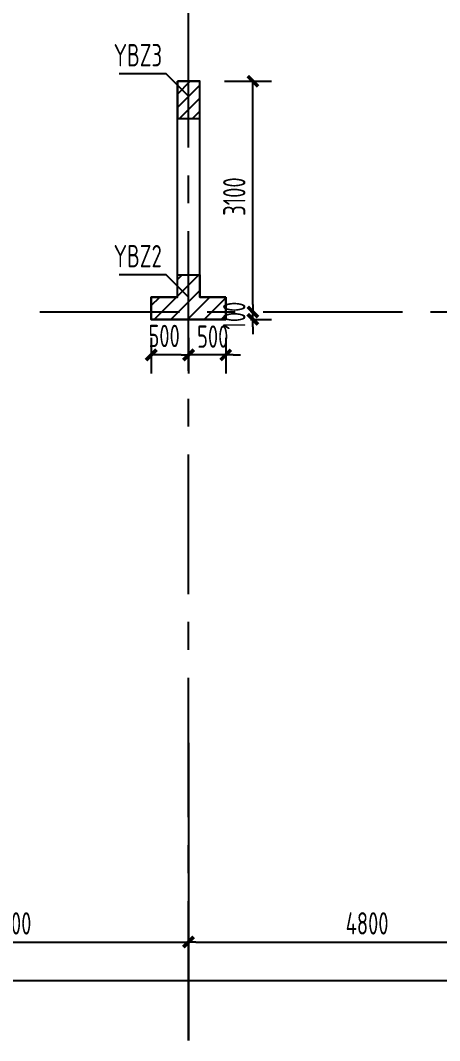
# Model space of a CAD drawing. Extents: x 580289 to 1106878, y -144605 to 78052.
# Drawn here: x 697301 to 702935, y 49127 to 62835 of the extents above; entities that cross this region are included whole.
import ezdxf

# ---------------------------------------------------------------- set-up
doc = ezdxf.new("R2010")
doc.units = 0
doc.header["$LTSCALE"] = 100
doc.linetypes.add('CENTER', pattern=[2, 1.25, -0.25, 0.25, -0.25])
doc.linetypes.add('DASHED', pattern=[0.75, 0.5, -0.25])
doc.layers.get('0').update_dxf_attribs({"linetype": 'CONTINUOUS'})
doc.layers.get('Defpoints').update_dxf_attribs({"linetype": 'CONTINUOUS'})
for name, color, linetype in [('AXIS', 3, 'CONTINUOUS'), ('b边缘构件', 240, 'CONTINUOUS'), ('b边缘构件阴影', 240, 'CONTINUOUS'), ('COLU', 7, 'CONTINUOUS'), ('COLU_DASH', 9, 'DASHED'), ('DIM', 3, 'CONTINUOUS'), ('PAXIS', 253, 'CENTER'), ('TEXT', 2, 'CONTINUOUS'), ('THIN', 7, 'CONTINUOUS')]:
    doc.layers.add(name, color=color, linetype=linetype)
doc.styles.get("Standard").update_dxf_attribs({"font": 'tssdeng.shx', "width": 0.7, "bigfont": 'tssdchn.shx'})
doc.styles.add('TSSD_Dimension', font='Tssdeng.shx', dxfattribs={"width": 0.7, "bigfont": 'tssdchn.shx'})
doc.dimstyles.new('TSSD_100_100$0', dxfattribs={"dimtxt": 300, "dimasz": 100, "dimexe": 250, "dimexo": 250, "dimgap": 100, "dimtad": 1, "dimdec": 0, "dimzin": 0, "dimdsep": 46, "dimtxsty": 'TSSD_Dimension', "dimblk": '_TSDBK', "dimblk1": '_TSDBK', "dimblk2": '_TSDBK', "dimsah": 1, "dimcen": 0, "dimclrt": 7, "dimadec": 0, "dimazin": 0, "dimtfac": 1, "dimtdec": 0, "dimtix": 1, "dimtmove": 2, "dimatfit": 3, "dimldrblk": '_TSDBK', "dimfxl": 1, "dimtolj": 1, "dimtzin": 0, "dimarcsym": 0})

# ---------------------------------------------------------------- blocks, each defined once
blk = doc.blocks.new('_TSDBK')
blk.add_line((-1, 0), (0, 0))
at = {"const_width": 0.5}
blk.add_lwpolyline([(-0.7, -0.7), (0.7, 0.7)], dxfattribs=at)
blk = doc.blocks.new('*D108')
at = {"layer": 'Defpoints', "color": 0}
for p in [(699561, 58818), (700061, 58818), (699561, 58340)]:
    blk.add_point(p, dxfattribs=at)
at = {"layer": 'DIM', "color": 0, "lineweight": -2}
for p, q in [((699561, 58568), (699561, 58090)), ((700061, 58568), (700061, 58090)), ((699461, 58340), (699361, 58340)), ((700061, 58340), (699561, 58340)), ((700161, 58340), (700261, 58340))]:
    blk.add_line(p, q, dxfattribs=at)
at = {"layer": 'DIM', "color": 0, "lineweight": -2, "xscale": 100, "yscale": 100, "zscale": 100}
for p, rotation in [((699561, 58340), 359.9999999933299), ((700061, 58340), 179.9999999933299)]:
    blk.add_blockref('_TSDBK', p, dxfattribs=dict(at, rotation=rotation))
at = {"layer": 'DIM', "color": 7, "insert": (699886, 58586), "char_height": 300, "attachment_point": 5, "rotation": 360, "style": 'TSSD_Dimension'}
blk.add_mtext('\\A1;500', dxfattribs=at)
blk = doc.blocks.new('*D109')
at = {"layer": 'Defpoints', "color": 0}
for p in [(699061, 58818), (699561, 58818), (699061, 58340)]:
    blk.add_point(p, dxfattribs=at)
at = {"layer": 'DIM', "color": 0, "lineweight": -2}
for p, q in [((699061, 58568), (699061, 58090)), ((699561, 58568), (699561, 58090)), ((699461, 58340), (699161, 58340))]:
    blk.add_line(p, q, dxfattribs=at)
at = {"layer": 'DIM', "color": 0, "lineweight": -2, "xscale": 100, "yscale": 100, "zscale": 100}
for p, rotation in [((699061, 58340), 179.9999999933299), ((699561, 58340), 359.9999999933299)]:
    blk.add_blockref('_TSDBK', p, dxfattribs=dict(at, rotation=rotation))
at = {"layer": 'DIM', "color": 7, "insert": (699233, 58595), "char_height": 300, "attachment_point": 5, "rotation": 360, "style": 'TSSD_Dimension'}
blk.add_mtext('\\A1;500', dxfattribs=at)
blk = doc.blocks.new('*D110')
at = {"layer": 'Defpoints', "color": 0}
for p in [(700143, 58818), (700343, 58918), (700426, 58918)]:
    blk.add_point(p, dxfattribs=at)
at = {"layer": 'DIM', "color": 0, "lineweight": -2}
for p, q in [((700426, 59018), (700426, 59118)), ((700393, 58818), (700676, 58818)), ((700426, 58818), (700426, 58918)), ((700593, 58918), (700676, 58918)), ((700426, 58718), (700426, 58618))]:
    blk.add_line(p, q, dxfattribs=at)
at = {"layer": 'DIM', "color": 0, "lineweight": -2, "xscale": 100, "yscale": 100, "zscale": 100}
for p, rotation in [((700426, 58918), 270), ((700426, 58818), 90)]:
    blk.add_blockref('_TSDBK', p, dxfattribs=dict(at, rotation=rotation))
at = {"layer": 'DIM', "color": 7, "insert": (700176, 58868), "char_height": 300, "attachment_point": 5, "rotation": 90, "style": 'TSSD_Dimension'}
blk.add_mtext('\\A1;100', dxfattribs=at)
blk = doc.blocks.new('*D111')
at = {"layer": 'Defpoints', "color": 0}
for p in [(699793, 62018), (700426, 62018), (700343, 58918)]:
    blk.add_point(p, dxfattribs=at)
at = {"layer": 'DIM', "color": 0, "lineweight": -2}
for p, q in [((700043, 62018), (700676, 62018)), ((700426, 59018), (700426, 61918)), ((700593, 58918), (700676, 58918))]:
    blk.add_line(p, q, dxfattribs=at)
at = {"layer": 'DIM', "color": 0, "lineweight": -2, "xscale": 100, "yscale": 100, "zscale": 100}
for p, rotation in [((700426, 62018), 90), ((700426, 58918), 270)]:
    blk.add_blockref('_TSDBK', p, dxfattribs=dict(at, rotation=rotation))
at = {"layer": 'DIM', "color": 7, "insert": (700176, 60468), "char_height": 300, "attachment_point": 5, "rotation": 90, "style": 'TSSD_Dimension'}
blk.add_mtext('\\A1;3100', dxfattribs=at)
blk = doc.blocks.new('*D344')
at = {"layer": 'Defpoints', "color": 0}
for p in [(699561, 58818), (700061, 58818), (699561, 58340)]:
    blk.add_point(p, dxfattribs=at)
at = {"layer": 'DIM', "color": 0, "lineweight": -2}
for p, q in [((699561, 58568), (699561, 58090)), ((700061, 58568), (700061, 58090)), ((699461, 58340), (699361, 58340)), ((700061, 58340), (699561, 58340)), ((700161, 58340), (700261, 58340))]:
    blk.add_line(p, q, dxfattribs=at)
at = {"layer": 'DIM', "color": 0, "lineweight": -2, "xscale": 100, "yscale": 100, "zscale": 100}
for p, rotation in [((699561, 58340), 359.9999999933299), ((700061, 58340), 179.9999999933299)]:
    blk.add_blockref('_TSDBK', p, dxfattribs=dict(at, rotation=rotation))
at = {"layer": 'DIM', "color": 7, "insert": (699886, 58586), "char_height": 300, "attachment_point": 5, "rotation": 360, "style": 'TSSD_Dimension'}
blk.add_mtext('\\A1;500', dxfattribs=at)
blk = doc.blocks.new('*D345')
at = {"layer": 'Defpoints', "color": 0}
for p in [(699061, 58818), (699561, 58818), (699061, 58340)]:
    blk.add_point(p, dxfattribs=at)
at = {"layer": 'DIM', "color": 0, "lineweight": -2}
for p, q in [((699061, 58568), (699061, 58090)), ((699561, 58568), (699561, 58090)), ((699461, 58340), (699161, 58340))]:
    blk.add_line(p, q, dxfattribs=at)
at = {"layer": 'DIM', "color": 0, "lineweight": -2, "xscale": 100, "yscale": 100, "zscale": 100}
for p, rotation in [((699061, 58340), 179.9999999933299), ((699561, 58340), 359.9999999933299)]:
    blk.add_blockref('_TSDBK', p, dxfattribs=dict(at, rotation=rotation))
at = {"layer": 'DIM', "color": 7, "insert": (699233, 58595), "char_height": 300, "attachment_point": 5, "rotation": 360, "style": 'TSSD_Dimension'}
blk.add_mtext('\\A1;500', dxfattribs=at)
blk = doc.blocks.new('*D346')
at = {"layer": 'Defpoints', "color": 0}
for p in [(700143, 58818), (700343, 58918), (700426, 58918)]:
    blk.add_point(p, dxfattribs=at)
at = {"layer": 'DIM', "color": 0, "lineweight": -2}
for p, q in [((700426, 59018), (700426, 59118)), ((700393, 58818), (700676, 58818)), ((700426, 58818), (700426, 58918)), ((700593, 58918), (700676, 58918)), ((700426, 58718), (700426, 58618))]:
    blk.add_line(p, q, dxfattribs=at)
at = {"layer": 'DIM', "color": 0, "lineweight": -2, "xscale": 100, "yscale": 100, "zscale": 100}
for p, rotation in [((700426, 58918), 270), ((700426, 58818), 90)]:
    blk.add_blockref('_TSDBK', p, dxfattribs=dict(at, rotation=rotation))
at = {"layer": 'DIM', "color": 7, "insert": (700176, 58868), "char_height": 300, "attachment_point": 5, "rotation": 90, "style": 'TSSD_Dimension'}
blk.add_mtext('\\A1;100', dxfattribs=at)
blk = doc.blocks.new('*D347')
at = {"layer": 'Defpoints', "color": 0}
for p in [(699793, 62018), (700426, 62018), (700343, 58918)]:
    blk.add_point(p, dxfattribs=at)
at = {"layer": 'DIM', "color": 0, "lineweight": -2}
for p, q in [((700043, 62018), (700676, 62018)), ((700426, 59018), (700426, 61918)), ((700593, 58918), (700676, 58918))]:
    blk.add_line(p, q, dxfattribs=at)
at = {"layer": 'DIM', "color": 0, "lineweight": -2, "xscale": 100, "yscale": 100, "zscale": 100}
for p, rotation in [((700426, 62018), 90), ((700426, 58918), 270)]:
    blk.add_blockref('_TSDBK', p, dxfattribs=dict(at, rotation=rotation))
at = {"layer": 'DIM', "color": 7, "insert": (700176, 60468), "char_height": 300, "attachment_point": 5, "rotation": 90, "style": 'TSSD_Dimension'}
blk.add_mtext('\\A1;3100', dxfattribs=at)
blk = doc.blocks.new('*D449')
at = {"layer": 'Defpoints', "color": 0}
for p in [(665361, 49933), (714561, 49933), (714561, 49933)]:
    blk.add_point(p, dxfattribs=at)
at = {"layer": 'DIM', "color": 0, "lineweight": -2}
for p, q in [((714561, 50183), (714561, 50183)), ((665461, 49933), (714461, 49933))]:
    blk.add_line(p, q, dxfattribs=at)
at = {"layer": 'DIM', "color": 0, "lineweight": -2, "xscale": 100, "yscale": 100, "zscale": 100, "rotation": 180}
blk.add_blockref('_TSDBK', (665361, 49933), dxfattribs=at)
at = {"layer": 'DIM', "color": 0, "lineweight": -2, "xscale": 100, "yscale": 100, "zscale": 100}
blk.add_blockref('_TSDBK', (714561, 49933), dxfattribs=at)
at = {"layer": 'DIM', "color": 7, "insert": (689961, 50183), "char_height": 300, "attachment_point": 5, "style": 'TSSD_Dimension'}
blk.add_mtext('\\A1;49200', dxfattribs=at)
blk = doc.blocks.new('*D457')
at = {"layer": 'Defpoints', "color": 0}
for p in [(694761, 50452), (699561, 50452), (699561, 50452)]:
    blk.add_point(p, dxfattribs=at)
at = {"layer": 'DIM', "color": 0, "lineweight": -2}
for p, q in [((694861, 50452), (699461, 50452)), ((694761, 50202), (694761, 50202)), ((699561, 50202), (699561, 50202))]:
    blk.add_line(p, q, dxfattribs=at)
at = {"layer": 'DIM', "color": 0, "lineweight": -2, "xscale": 100, "yscale": 100, "zscale": 100, "rotation": 180}
blk.add_blockref('_TSDBK', (694761, 50452), dxfattribs=at)
at = {"layer": 'DIM', "color": 0, "lineweight": -2, "xscale": 100, "yscale": 100, "zscale": 100}
blk.add_blockref('_TSDBK', (699561, 50452), dxfattribs=at)
at = {"layer": 'DIM', "color": 7, "insert": (697161, 50702), "char_height": 300, "attachment_point": 5, "style": 'TSSD_Dimension'}
blk.add_mtext('\\A1;4800', dxfattribs=at)
blk = doc.blocks.new('*D458')
at = {"layer": 'Defpoints', "color": 0}
for p in [(699561, 50452), (704361, 50452), (704361, 50452)]:
    blk.add_point(p, dxfattribs=at)
at = {"layer": 'DIM', "color": 0, "lineweight": -2}
for p, q in [((699661, 50452), (704261, 50452)), ((699561, 50202), (699561, 50202)), ((704361, 50202), (704361, 50202))]:
    blk.add_line(p, q, dxfattribs=at)
at = {"layer": 'DIM', "color": 0, "lineweight": -2, "xscale": 100, "yscale": 100, "zscale": 100, "rotation": 180}
blk.add_blockref('_TSDBK', (699561, 50452), dxfattribs=at)
at = {"layer": 'DIM', "color": 0, "lineweight": -2, "xscale": 100, "yscale": 100, "zscale": 100}
blk.add_blockref('_TSDBK', (704361, 50452), dxfattribs=at)
at = {"layer": 'DIM', "color": 7, "insert": (701961, 50702), "char_height": 300, "attachment_point": 5, "style": 'TSSD_Dimension'}
blk.add_mtext('\\A1;4800', dxfattribs=at)

msp = doc.modelspace()

# ---------------------------------------------------------------- hatches: boundary and pattern name
at = {"layer": 'b边缘构件阴影'}
h = msp.add_hatch(dxfattribs=at)
h.set_pattern_fill('ANSI31', color=256, scale=1000, style=0)
h.set_pattern_definition([(45, (770722.31, -104963.03), (-88.38835, 88.38835), [])])
h.paths.add_polyline_path([(699560.8, 62017.7), (699410.8, 62017.7), (699410.8, 61517.7), (699560.8, 61517.7)])
h.paths.add_polyline_path([(699710.8, 61967.7), (699560.8, 61817.7), (699560.8, 61517.7), (699710.8, 61517.7)])
h.paths.add_polyline_path([(699710.8, 61967.7), (699710.8, 62017.7), (699560.8, 62017.7), (699560.8, 61817.7)])
h = msp.add_hatch(dxfattribs=at)
h.set_pattern_fill('ANSI31', color=256, scale=50, style=0)
h.set_pattern_definition([(45, (250053.2, 141627.07), (-112.2532, 112.2532), [])])
h.paths.add_polyline_path([(700060.8, 59117.7), (700060.8, 58817.7), (699060.8, 58817.7), (699060.8, 59117.7), (699410.8, 59117.7), (699410.8, 59417.7), (699710.8, 59417.7), (699710.8, 59117.7)], flags=0)

# ---------------------------------------------------------------- linework, layer by layer
at = {"layer": 'AXIS'}
msp.add_line((699560.8, 53127.2), (699560.8, 49127.2), dxfattribs=at)
at = {"layer": 'b边缘构件'}
for points in [[(699710.8, 62017.7), (699410.8, 62017.7)], [(699410.8, 62017.7), (699410.8, 61517.7), (699710.8, 61517.7), (699710.8, 62017.7), (699410.8, 62017.7)], [(700060.8, 59117.7), (700060.8, 58817.7), (699060.8, 58817.7), (699060.8, 59117.7), (699410.8, 59117.7), (699410.8, 59417.7), (699710.8, 59417.7), (699710.8, 59117.7), (700060.8, 59117.7)], [(699410.8, 59117.7), (699060.8, 59117.7)], [(699060.8, 59117.7), (699060.8, 58817.7)], [(700060.8, 59117.7), (699710.8, 59117.7)], [(700060.8, 58817.7), (700060.8, 59117.7)], [(699710.8, 58817.7), (699060.8, 58817.7)], [(700060.8, 58817.7), (699710.8, 58817.7)]]:
    msp.add_lwpolyline(points, dxfattribs=at)
at = {"layer": 'COLU'}
for points in [[(699410.8, 59117.7), (699410.8, 62017.7)], [(699410.8, 62017.7), (699710.8, 62017.7)], [(699710.8, 59117.7), (699710.8, 62017.7)], [(699060.8, 59117.7), (699410.8, 59117.7)], [(699060.8, 58817.7), (699060.8, 59117.7)], [(699710.8, 59117.7), (700060.8, 59117.7)], [(700060.8, 59117.7), (700060.8, 58817.7)], [(699060.8, 58817.7), (699410.8, 58817.7)], [(699410.8, 58817.7), (700060.8, 58817.7)]]:
    msp.add_lwpolyline(points, dxfattribs=at)
at = {"layer": 'COLU_DASH', "color": 32}
msp.add_line((699410.8, 61517.7), (699710.8, 61517.7), dxfattribs=at)
at = {"layer": 'PAXIS', "linetype": 'CENTER', "ltscale": 15}
for p, q in [((699560.8, 49127.2), (699560.8, 75567.8)), ((664563.2, 58917.7), (715358.4, 58917.7))]:
    msp.add_line(p, q, dxfattribs=at)
at = {"layer": 'THIN'}
for points in [[(699560.8, 61817.7), (699260.8, 62117.7), (698630.8, 62117.7)], [(699560.8, 59117.7), (699260.8, 59417.7), (698630.8, 59417.7)]]:
    msp.add_lwpolyline(points, dxfattribs=at)

# ---------------------------------------------------------------- texts
at = {"layer": 'TEXT', "width": 0.7}
for s, p in [('YBZ3', (698555, 62217.7)), ('YBZ2', (698555, 59517.7))]:
    msp.add_text(s, height=300, rotation=360, dxfattribs=at).set_placement(p)

# ---------------------------------------------------------------- dimensions: what is measured, and where the dimension line sits
at = {"layer": 'DIM'}
for base, p1, p2, picture, middle in [((700426.3, 62017.7), (700343.5, 58917.7), (699792.5, 62017.7), '*D111', (700176.3, 60467.7)), ((700426.3, 62017.7), (700343.5, 58917.7), (699792.5, 62017.7), '*D347', (700176.3, 60467.7)), ((700426.3, 58917.7), (700142.5, 58817.7), (700343.5, 58917.7), '*D110', (700176.3, 58867.7)), ((700426.3, 58917.7), (700142.5, 58817.7), (700343.5, 58917.7), '*D346', (700176.3, 58867.7))]:
    dim = msp.add_linear_dim(base=base, p1=p1, p2=p2, angle=90, dimstyle='TSSD_100_100$0', dxfattribs=at)
    dim.commit()
    dim.dimension.update_dxf_attribs({"geometry": picture, "text_midpoint": middle})
for base, p1, p2, picture, middle in [((699060.8, 58340.3), (699560.8, 58817.7), (699060.8, 58817.7), '*D109', (699233.4, 58594.9)), ((699060.8, 58340.3), (699560.8, 58817.7), (699060.8, 58817.7), '*D345', (699233.4, 58594.9)), ((699560.8, 58340.3), (700060.8, 58817.7), (699560.8, 58817.7), '*D108', (699886.2, 58586.4)), ((699560.8, 58340.3), (700060.8, 58817.7), (699560.8, 58817.7), '*D344', (699886.2, 58586.4))]:
    dim = msp.add_linear_dim(base=base, p1=p1, p2=p2, angle=180, dimstyle='TSSD_100_100$0', dxfattribs=at)
    dim.commit()
    dim.dimension.update_dxf_attribs({"geometry": picture, "text_midpoint": middle, "dimtype": 160})
for base, p1, p2, picture, middle in [((699560.8, 50452.4), (694760.8, 50452.4), (699560.8, 50452.4), '*D457', (697160.8, 50702.4)), ((704360.8, 50452.4), (699560.8, 50452.4), (704360.8, 50452.4), '*D458', (701960.8, 50702.4)), ((714560.8, 49933.2), (665360.8, 49933.2), (714560.8, 49933.2), '*D449', (689960.8, 50183.2))]:
    dim = msp.add_linear_dim(base=base, p1=p1, p2=p2, dimstyle='TSSD_100_100$0', dxfattribs=at)
    dim.commit()
    dim.dimension.update_dxf_attribs({"geometry": picture, "text_midpoint": middle})

doc.saveas('drawing.dxf')
